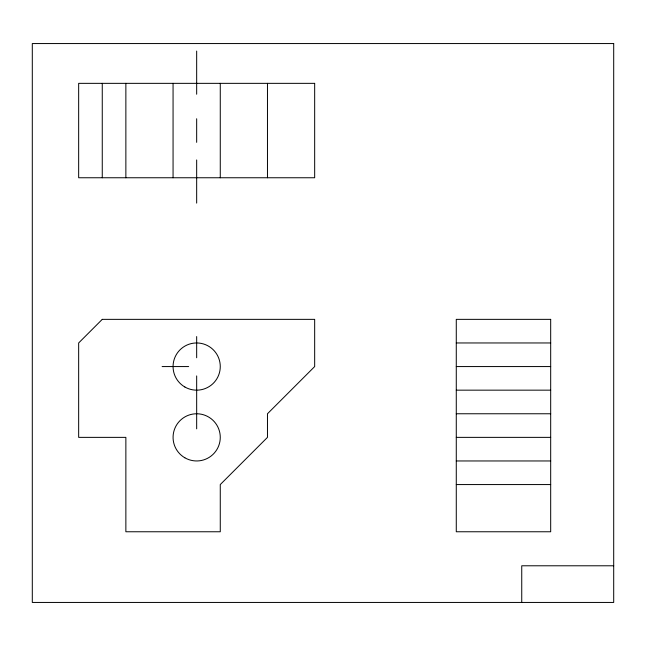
<?xml version="1.0" encoding="UTF-8"?>
<svg xmlns="http://www.w3.org/2000/svg" width="646" height="646" viewBox="0 0 646 646"><rect width="100%" height="100%" fill="white"/><g stroke="black" fill="none" stroke-linecap="round" stroke-linejoin="round"><path stroke-width="0.97" d="M456.278 342.961L550.683 342.961M162.122 366.565L188.664 366.565M456.278 366.565L550.683 366.565M456.278 390.16L550.683 390.16M456.278 413.763L550.683 413.763M456.278 437.366L550.683 437.366M456.278 460.961L550.683 460.961M456.278 484.565L550.683 484.565M613.7 565.783L521.742 565.783L521.742 602.443M267.468 83.35L267.468 177.755M220.27 83.35L220.27 177.755M196.667 51.066L196.667 94.227M196.667 118.751L196.667 142.354M196.667 159.95L196.667 203.11M196.667 336.558L196.667 357.763M196.667 375.915L196.667 428.847M173.063 83.35L173.063 177.755M125.865 83.35L125.865 177.755M102.262 83.35L102.262 177.755M102.262 319.358L78.659 342.961L78.659 437.366L125.865 437.366L125.865 531.763L220.27 531.763L220.27 484.565L267.468 437.366L267.468 413.763L314.667 366.565L314.667 319.358L102.262 319.358M613.7 43.557L32.3 43.557L32.3 602.443L613.7 602.443L613.7 43.557M314.667 83.35L78.659 83.35L78.659 177.755L314.667 177.755L314.667 83.35M550.683 319.358L456.278 319.358L456.278 531.763L550.683 531.763L550.683 319.358M184.869 457.804A23.603 23.603 0 0 0 220.27 437.366A23.603 23.603 0 0 0 184.869 416.928A23.603 23.603 0 0 0 184.869 457.804M184.869 387.002A23.603 23.603 0 0 0 220.27 366.565A23.603 23.603 0 0 0 184.869 346.119A23.603 23.603 0 0 0 184.869 387.002"/></g></svg>
